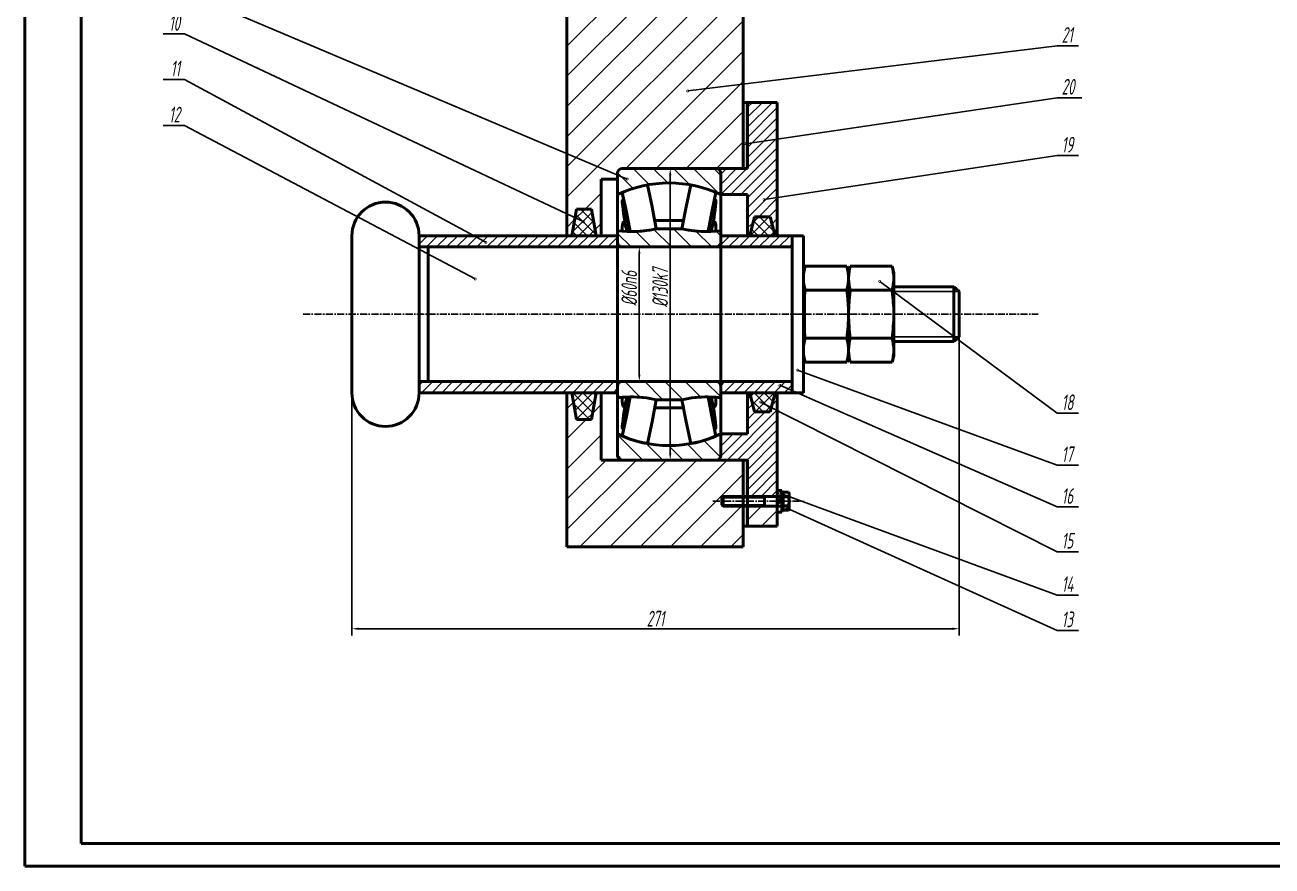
# Model space of a CAD drawing. Header units: millimetres. Extents: x 0 to 1189, y 0 to 841.
# Drawn here: x 0 to 556, y 0 to 375 of the extents above; entities that cross this region are included whole.
import ezdxf
from ezdxf import colors
from ezdxf.entities.mleader import LeaderData, LeaderLine
from ezdxf.math import Vec2, Vec3

# ---------------------------------------------------------------- set-up
doc = ezdxf.new("R2010")
doc.units = ezdxf.units.MM
doc.header["$LTSCALE"] = 0.1
doc.linetypes.add('CENTER', pattern=[50.8, 31.75, -6.35, 6.35, -6.35])
for name, color, linetype, lineweight in [('点画线', 1, 'CENTER', 25), ('粗实线', 7, 'Continuous', 50), ('细实线', 3, 'Continuous', 25)]:
    doc.layers.add(name, color=color, linetype=linetype, lineweight=lineweight)
doc.styles.get("Standard").update_dxf_attribs({"font": 'arial.ttf'})
doc.styles.add('字母数字', font='gbeitc.shx', dxfattribs={"width": 0.7, "height": 7})
doc.dimstyles.new('线性', dxfattribs={"dimtxt": 3.5, "dimasz": 3, "dimexe": 3, "dimexo": 0, "dimgap": 1, "dimtad": 1, "dimdec": 0, "dimdsep": 46, "dimtxsty": 'Standard', "dimcen": 2.5, "dimadec": 0, "dimazin": 0, "dimtfac": 1, "dimtdec": 0, "dimtmove": 0, "dimatfit": 3, "dimfxl": 1, "dimarcsym": 0})
pattern_1 = [(45, (-83.5844, 0), (-2.245064, 2.245064), [])]
pattern_2 = [(45, (-83.5844, 0), (-2.245064, 2.245064), []), (135, (-83.5844, 0), (-2.245064, -2.245064), [])]
pattern_3 = [(45, (-83.584, 0), (-6.73519, 6.73519), [])]

# ---------------------------------------------------------------- blocks, each defined once
blk = doc.blocks.new('_DotSmall')
at = {"color": 0, "linetype": 'ByBlock', "lineweight": 15, "const_width": 0.5}
blk.add_lwpolyline([(-0.0625, 0, 1), (0.0625, 0, 1)], format="xyb", close=True, dxfattribs=at)
blk = doc.blocks.new('*D45')
at = {"layer": 'Defpoints', "color": 0, "transparency": 16777216}
for p in [(416.41, 240.08), (145.72, 228.51), (416.41, 105.8)]:
    blk.add_point(p, dxfattribs=at)
at = {"layer": '细实线', "color": 0, "lineweight": -2, "transparency": 16777216}
for p, q in [((416.41, 240.08), (416.41, 102.8)), ((145.72, 228.51), (145.72, 102.8)), ((148.72, 105.8), (413.41, 105.8))]:
    blk.add_line(p, q, dxfattribs=at)
at = {"layer": '细实线', "color": 0, "transparency": 16777216}
for points in [[(148.72, 106.3), (148.72, 105.3), (145.72, 105.8)], [(413.41, 106.3), (413.41, 105.3), (416.41, 105.8)]]:
    blk.add_solid(points, dxfattribs=at)
at = {"layer": '细实线', "color": 0, "transparency": 16777216, "insert": (281.06, 110.3), "char_height": 7, "attachment_point": 5, "style": '字母数字'}
blk.add_mtext('271', dxfattribs=at)
blk = doc.blocks.new('*D46')
at = {"layer": 'Defpoints', "color": 0, "transparency": 16777216}
for p in [(276.74, 276.01), (273.85, 216.01), (276.74, 216.01)]:
    blk.add_point(p, dxfattribs=at)
at = {"layer": '细实线', "color": 0, "lineweight": -2, "transparency": 16777216}
for p, q in [((276.74, 276.01), (270.85, 276.01)), ((273.85, 273.01), (273.85, 219.01)), ((276.74, 216.01), (270.85, 216.01))]:
    blk.add_line(p, q, dxfattribs=at)
at = {"layer": '细实线', "color": 0, "transparency": 16777216}
for points in [[(273.35, 273.01), (274.35, 273.01), (273.85, 276.01)], [(273.35, 219.01), (274.35, 219.01), (273.85, 216.01)]]:
    blk.add_solid(points, dxfattribs=at)
at = {"layer": '细实线', "color": 0, "transparency": 16777216, "insert": (269.35, 257.56), "char_height": 7, "attachment_point": 5, "rotation": 90, "style": '字母数字'}
blk.add_mtext('%%C60n6', dxfattribs=at)
blk = doc.blocks.new('*D47')
at = {"layer": 'Defpoints', "color": 0, "transparency": 16777216}
for p in [(294.51, 311.01), (287.63, 181.01), (294.51, 181.01)]:
    blk.add_point(p, dxfattribs=at)
at = {"layer": '细实线', "color": 0, "lineweight": -2, "transparency": 16777216}
for p, q in [((294.51, 311.01), (284.63, 311.01)), ((287.63, 308.01), (287.63, 184.01)), ((294.51, 181.01), (284.63, 181.01))]:
    blk.add_line(p, q, dxfattribs=at)
at = {"layer": '细实线', "color": 0, "transparency": 16777216}
for points in [[(287.13, 308.01), (288.13, 308.01), (287.63, 311.01)], [(287.13, 184.01), (288.13, 184.01), (287.63, 181.01)]]:
    blk.add_solid(points, dxfattribs=at)
at = {"layer": '细实线', "color": 0, "transparency": 16777216, "insert": (283.13, 257.9), "char_height": 7, "attachment_point": 5, "rotation": 90, "style": '字母数字'}
blk.add_mtext('%%C130k7', dxfattribs=at)

msp = doc.modelspace()

# ---------------------------------------------------------------- hatches: boundary and pattern name
at = {"layer": '粗实线', "true_color": 0xcd2027}
h = msp.add_hatch(color=242, dxfattribs=at)
h.dxf.hatch_style = 1
h.paths.add_polyline_path([(322.13, 340.49), (320.13, 340.49), (320.13, 311.01), (322.13, 311.01)])
h.paths.add_polyline_path([(320.15, 164.83), (322.13, 164.83), (322.13, 181.01), (320.15, 181.01)])
at = {"layer": '细实线'}
h = msp.add_hatch(dxfattribs=at)
h.set_pattern_fill('ANSI31', color=3, scale=3)
h.set_pattern_definition(pattern_3)
h.paths.add_polyline_path([(241.57, 281.01), (243.81, 281.01), (245.83, 292.94), (252.58, 292.94), (254.6, 281.01), (256.84, 281.01), (256.84, 306.31), (264.13, 306.31), (264.13, 308.91, -0.414214), (266.23, 311.01), (308.03, 311.01), (320.13, 311.01), (320.13, 439.26, -0.414214), (325.13, 444.26), (328.13, 444.26), (328.13, 476.44), (308.62, 476.44), (254.14, 476.44, -0.414214), (251.14, 479.44), (251.14, 487.1), (248.87, 487.1), (244.67, 487.1), (244.67, 504.37), (243.55, 504.37), (241.43, 495.87), (237.57, 495.87), (235.46, 504.37), (233.57, 504.37), (233.57, 449.26), (233.57, 444.26), (236.57, 444.26, -0.414214), (241.57, 439.26)])
h = msp.add_hatch(dxfattribs=at)
h.set_pattern_fill('ANSI31', color=3)
h.set_pattern_definition(pattern_1)
h.paths.add_polyline_path([(335.37, 340.49), (322.13, 340.49), (322.13, 311.01), (320.13, 311.01), (308.03, 311.01, -0.414214), (310.13, 308.91), (310.13, 299.34), (322.13, 299.34), (322.13, 281.05), (323.14, 281.05), (325.25, 289.51), (332.25, 289.51), (334.37, 281.01), (335.37, 281.01)])
h.paths.add_polyline_path([(335.37, 211.01), (334.37, 211.01), (332.25, 202.51), (325.25, 202.51), (323.13, 211.01), (322.13, 211.01), (322.13, 192.67), (310.13, 192.67), (310.13, 183.11, -0.414214), (308.03, 181.01), (322.13, 181.01), (322.13, 164.83), (335.37, 164.83)])
h = msp.add_hatch(dxfattribs=at)
h.set_pattern_fill('ANSI31', color=256, scale=2, angle=90)
h.set_pattern_definition([(135, (-1065.169, -507.973), (-4.490128, -4.490128), [])])
h.paths.add_polyline_path([(310.13, 308.91, 0.414214), (308.03, 311.01), (266.23, 311.01, 0.414214), (264.13, 308.91), (264.13, 299.34, -0.011033), (266.28, 300.31), (266.27, 300.34, -0.050537), (276.55, 303.49, -0.10019), (297.71, 303.49, -0.050537), (308, 300.34), (307.99, 300.31, -0.011033), (310.13, 299.34)])
h.paths.add_polyline_path([(292.87, 284.08), (281.4, 284.08, -0.08159), (264.13, 283.2), (264.13, 278.11, 0.414214), (266.23, 276.01), (308.03, 276.01, 0.414214), (310.13, 278.11), (310.13, 283.2, -0.08159)])
h.paths.add_polyline_path([(304.76, 209.15), (304.77, 209.04), (304.88, 208.25), (305, 207.4), (305.13, 206.51), (305.28, 205.59), (305.45, 204.65), (305.62, 203.7), (305.79, 202.76), (305.95, 201.97), (305.99, 201.78), (306.17, 200.91), (306.35, 200.04), (306.54, 199.21), (306.72, 198.44), (306.9, 197.73), (307.07, 197.09), (307.23, 196.53), (307.38, 196.06), (307.52, 195.68), (307.64, 195.39), (307.75, 195.21), (307.84, 195.12), (307.94, 195.15), (307.96, 195.26), (307.88, 195.08), (307.75, 195.21), (307.64, 195.39), (307.52, 195.68), (307.38, 196.06), (307.23, 196.53), (307.07, 197.09), (306.9, 197.73), (306.72, 198.44), (306.54, 199.21), (306.35, 200.04), (306.17, 200.91), (305.98, 201.82), (305.95, 201.97), (304.52, 209.15, 0.055105), (292.87, 207.93), (281.4, 207.93, 0.055105), (269.75, 209.15), (268.32, 201.97), (268.29, 201.82), (268.1, 200.91), (267.91, 200.04), (267.73, 199.21), (267.54, 198.44), (267.37, 197.73), (267.2, 197.09), (267.03, 196.53), (266.88, 196.06), (266.68, 195.48), (266.41, 195.02), (266.36, 195.14), (266.43, 195.12), (266.52, 195.21), (266.63, 195.39), (266.75, 195.68), (266.88, 196.06), (267.03, 196.53), (267.2, 197.09), (267.37, 197.73), (267.54, 198.44), (267.73, 199.21), (267.91, 200.04), (268.1, 200.91), (268.28, 201.78), (268.32, 201.97), (268.47, 202.76), (268.65, 203.7), (268.82, 204.65), (268.98, 205.59), (269.13, 206.51), (269.27, 207.4), (269.39, 208.25), (269.5, 209.04), (269.51, 209.15, 0.025263), (264.13, 208.82), (264.13, 213.91, -0.414214), (266.23, 216.01), (308.03, 216.01, -0.414214), (310.13, 213.91), (310.13, 208.82, 0.010241), (307.96, 209.02), (307.99, 208.3), (308, 207.59), (307.99, 206.94), (307.96, 206.38), (307.88, 205.66), (307.66, 204.93), (307.31, 204.97), (307.07, 205.31), (306.9, 205.63), (306.72, 206.04), (306.54, 206.55), (306.35, 207.14), (306.17, 207.81), (305.98, 208.55), (305.84, 209.13, 0.005093)])
h.paths.add_polyline_path([(310.13, 192.67, -0.011031), (307.99, 191.71), (308, 191.67, -0.055105), (296.76, 188.34, -0.146848), (266.28, 191.71), (266.28, 191.71, 0.05512), (277.51, 188.34), (277.51, 188.34, -0.055105), (266.27, 191.67, -0.011068), (264.13, 192.67), (264.13, 183.11, 0.414214), (266.23, 181.01), (308.03, 181.01, 0.414214), (310.13, 183.11)])
h = msp.add_hatch(dxfattribs=at)
h.set_pattern_fill('ANSI37', color=256)
h.set_pattern_definition(pattern_2)
h.paths.add_polyline_path([(252.58, 292.94), (245.83, 292.94), (243.81, 281.01), (254.6, 281.01)])
h.paths.add_polyline_path([(254.6, 211.01), (243.81, 211.01), (245.83, 199.07), (252.58, 199.07)])
h = msp.add_hatch(dxfattribs=at)
h.set_pattern_fill('ANSI37', color=3)
h.set_pattern_definition(pattern_2)
h.paths.add_polyline_path([(325.25, 289.51), (323.14, 281.05), (334.37, 281.01), (332.25, 289.51)])
h.paths.add_polyline_path([(323.13, 211.01), (325.25, 202.51), (332.25, 202.51), (334.37, 211.01)])
h = msp.add_hatch(dxfattribs=at)
h.set_pattern_fill('ANSI31', color=256)
h.set_pattern_definition(pattern_1)
h.paths.add_polyline_path([(264.13, 278.11), (264.13, 281.01), (175.72, 281.01), (175.72, 276.01), (179.72, 276.01), (264.13, 276.01)])
h.paths.add_polyline_path([(264.13, 213.91), (264.13, 216.01), (179.72, 216.01), (175.72, 216.01), (175.72, 211.01), (264.13, 211.01)])
h = msp.add_hatch(dxfattribs=at)
h.set_pattern_fill('ANSI31', color=3)
h.set_pattern_definition(pattern_1)
h.paths.add_polyline_path([(341.97, 276.01), (341.97, 281.01), (334.87, 281.01), (310.13, 281.01), (310.13, 278.11), (310.13, 276.01)])
h.paths.add_polyline_path([(335.37, 211.01), (341.97, 211.01), (341.97, 216.01), (310.13, 216.01), (310.13, 213.91), (310.13, 211.01)])
h = msp.add_hatch(dxfattribs=at)
h.set_pattern_fill('ANSI31', color=3, scale=3)
h.set_pattern_definition(pattern_3)
h.paths.add_polyline_path([(310.69, 164.27), (311.25, 164.83), (320.15, 164.83), (320.15, 181.01), (307.56, 181.01), (266.23, 181.01), (256.84, 181.01), (256.84, 211.01), (254.6, 211.01), (252.58, 199.07), (245.83, 199.07), (243.81, 211.01), (241.57, 211.01), (241.57, 174.5), (241.57, 142.27), (256.84, 142.27), (320.15, 142.27), (320.15, 151.53), (320.15, 160.46), (311.25, 160.46), (310.69, 161.02)])
at = {"layer": '细实线', "true_color": 0xcd2027}
h = msp.add_hatch(color=242, dxfattribs=at)
h.dxf.hatch_style = 1
h.paths.add_polyline_path([(322.13, 160.46), (320.15, 160.46), (320.15, 151.53), (322.13, 151.53)])
at = {"layer": '细实线'}
h = msp.add_hatch(dxfattribs=at)
h.set_pattern_fill('ANSI31', color=3, scale=2)
h.set_pattern_definition([(45, (-83.5844, 0), (-4.49013, 4.49013), [])])
h.paths.add_polyline_path([(335.37, 151.53), (335.37, 160.46), (322.13, 160.46), (322.13, 151.53)])

# ---------------------------------------------------------------- linework, layer by layer
at = {"color": 7, "linetype": 'Continuous', "lineweight": 15}
for p, q in [((341.97, 276.01), (179.72, 276.01)), ((179.72, 216.01), (341.97, 216.01))]:
    msp.add_line(p, q, dxfattribs=at)
at = {"layer": '点画线', "color": 1}
for p, q in [((123.95, 246.01), (433.6, 246.01)), ((347.73, 246.01), (342.74, 246.01)), ((433.6, 246.01), (451.67, 246.01))]:
    msp.add_line(p, q, dxfattribs=at)
at = {"layer": '点画线'}
msp.add_line((306.55, 162.65), (347.35, 162.65), dxfattribs=at)
at = {"layer": '粗实线'}
for p, q in [((241.57, 439.26), (241.57, 281.01)), ((320.13, 439.26), (320.13, 311.01)), ((320.13, 311.01), (320.13, 340.49)), ((322.13, 340.49), (320.13, 340.49)), ((322.13, 311.01), (322.13, 340.49)), ((322.13, 340.49), (335.37, 340.49)), ((335.37, 281.01), (335.37, 340.49)), ((264.13, 306.31), (256.84, 306.31)), ((256.84, 306.31), (256.84, 281.01)), ((307.56, 311.01), (320.13, 311.01)), ((308.03, 311.01), (320.13, 311.01)), ((322.13, 311.01), (320.13, 311.01)), ((266.28, 296.49), (266.28, 295.84)), ((307.99, 296.49), (307.99, 295.84)), ((310.13, 299.34), (322.13, 299.34)), ((322.13, 281.01), (322.13, 299.34)), ((245.83, 292.94), (243.81, 281.01)), ((245.83, 292.94), (252.58, 292.94)), ((252.58, 292.94), (254.6, 281.01)), ((175.72, 281.01), (264.13, 281.01)), ((322.13, 281.05), (335.37, 281.01)), ((179.72, 276.01), (175.72, 276.01)), ((279.72, 276.01), (179.72, 276.01)), ((241.57, 276.01), (320.13, 276.01)), ((279.72, 276.01), (341.97, 276.01)), ((308.03, 276.01), (310.13, 276.01)), ((335.37, 275.99), (335.37, 276.01)), ((179.72, 216.01), (175.72, 216.01)), ((341.97, 216.01), (179.72, 216.01)), ((175.72, 211.01), (264.13, 211.01)), ((241.57, 211.01), (241.57, 174.5)), ((245.83, 199.07), (243.81, 211.01)), ((252.58, 199.07), (254.6, 211.01)), ((256.84, 211.01), (256.84, 181.01)), ((322.13, 211.01), (322.13, 192.67)), ((323.13, 211.01), (322.13, 211.01)), ((334.37, 211.01), (335.37, 211.01)), ((335.37, 211.01), (335.37, 151.53)), ((245.83, 199.07), (252.58, 199.07)), ((266.28, 196.17), (266.28, 195.52)), ((307.99, 196.17), (307.99, 195.52)), ((310.13, 192.67), (322.13, 192.67)), ((307.56, 181.01), (322.13, 181.01)), ((320.15, 181.01), (320.15, 160.46)), ((322.13, 181.01), (322.13, 151.53)), ((337.37, 164.83), (337.37, 160.46)), ((320.15, 160.46), (320.15, 151.53)), ((322.13, 151.53), (320.15, 151.53)), ((322.13, 151.53), (335.37, 151.53))]:
    msp.add_line(p, q, dxfattribs=at)
at = {"layer": '粗实线', "color": 7, "linetype": 'Continuous', "lineweight": 50}
for p, q in [((264.13, 308.91), (264.13, 299.34)), ((308.03, 311.01), (266.23, 311.01)), ((310.13, 299.34), (310.13, 308.91)), ((268.09, 291.62), (266.27, 300.34)), ((266.28, 300.3), (269.75, 282.86)), ((277.51, 303.68), (279.55, 293.9)), ((294.72, 293.9), (296.76, 303.68)), ((307.99, 300.3), (304.52, 282.86)), ((308, 300.34), (306.18, 291.62)), ((264.13, 283.2), (264.13, 299.34)), ((266.92, 297.09), (266.39, 296.88)), ((310.13, 283.2), (310.13, 299.34)), ((269.75, 282.86), (268.09, 291.62)), ((279.55, 293.9), (281.4, 284.08)), ((292.87, 284.08), (294.72, 293.9)), ((306.18, 291.62), (304.52, 282.86)), ((323.13, 281.01), (325.25, 289.51)), ((325.25, 289.51), (332.25, 289.51)), ((332.25, 289.51), (334.37, 281.01)), ((267.49, 287.32), (266.74, 287.05)), ((293.56, 287.76), (280.71, 287.76)), ((280.71, 287.76), (281.4, 284.08)), ((281.4, 284.08), (292.87, 284.08)), ((292.87, 284.08), (293.56, 287.76)), ((145.72, 246.01), (145.72, 281.01)), ((175.72, 246.01), (175.72, 281.01)), ((264.13, 283.2), (264.13, 278.11)), ((264.13, 213.91), (264.13, 278.11)), ((310.13, 278.11), (310.13, 283.2)), ((310.13, 213.91), (310.13, 278.11)), ((334.37, 281.01), (323.13, 281.01)), ((266.23, 276.01), (308.03, 276.01)), ((347.73, 267.4), (346.97, 264.53)), ((366.35, 267.4), (347.73, 267.4)), ((367.12, 264.53), (366.35, 267.4)), ((367.89, 267.4), (367.12, 264.53)), ((386.51, 267.4), (367.89, 267.4)), ((387.28, 264.53), (386.51, 267.4)), ((346.97, 262.05), (346.97, 264.53)), ((346.97, 246.01), (346.97, 262.05)), ((367.12, 262.05), (367.12, 264.53)), ((367.12, 262.05), (367.12, 264.53)), ((367.12, 246.01), (367.12, 262.05)), ((367.12, 246.01), (367.12, 262.05)), ((387.28, 262.05), (387.28, 264.53)), ((387.28, 246.01), (387.28, 262.05)), ((366.35, 256.7), (347.73, 256.7)), ((386.51, 256.7), (367.89, 256.7)), ((145.72, 211.01), (145.72, 246.01)), ((175.72, 211.01), (175.72, 246.01)), ((346.97, 229.96), (346.97, 246.01)), ((367.12, 229.96), (367.12, 246.01)), ((367.12, 229.96), (367.12, 246.01)), ((387.28, 229.96), (387.28, 246.01)), ((366.35, 235.31), (347.73, 235.31)), ((386.51, 235.31), (367.89, 235.31)), ((346.97, 227.48), (346.97, 229.96)), ((367.12, 227.48), (367.12, 229.96)), ((367.12, 227.48), (367.12, 229.96)), ((387.28, 227.48), (387.28, 229.96)), ((346.97, 227.48), (347.73, 224.62)), ((366.35, 224.62), (347.73, 224.62)), ((366.35, 224.62), (367.12, 227.48)), ((367.12, 227.48), (367.89, 224.62)), ((386.51, 224.62), (367.89, 224.62)), ((386.51, 224.62), (387.28, 227.48)), ((264.13, 213.91), (264.13, 208.82)), ((308.03, 216.01), (266.23, 216.01)), ((310.13, 208.82), (310.13, 213.91)), ((264.13, 192.67), (264.13, 208.82)), ((269.75, 209.15), (266.27, 191.67)), ((268.09, 200.4), (269.75, 209.15)), ((281.4, 207.93), (279.55, 198.12)), ((281.4, 207.93), (280.71, 204.25)), ((292.87, 207.93), (281.4, 207.93)), ((294.72, 198.12), (292.87, 207.93)), ((293.56, 204.25), (292.87, 207.93)), ((304.52, 209.15), (306.18, 200.4)), ((304.52, 209.15), (308, 191.67)), ((310.13, 192.67), (310.13, 208.82)), ((325.25, 202.51), (323.13, 211.01)), ((323.13, 211.01), (334.37, 211.01)), ((334.37, 211.01), (332.25, 202.51)), ((266.27, 191.67), (268.09, 200.4)), ((280.71, 204.25), (293.56, 204.25)), ((306.18, 200.4), (308, 191.67)), ((306.78, 204.69), (307.53, 204.96)), ((325.25, 202.51), (332.25, 202.51)), ((279.55, 198.12), (277.51, 188.34)), ((296.76, 188.34), (294.72, 198.12)), ((307.35, 194.92), (307.88, 195.13)), ((264.13, 192.67), (264.13, 183.11)), ((310.13, 183.11), (310.13, 192.67)), ((308.03, 181.01), (266.23, 181.01)), ((311.25, 164.83), (310.69, 164.27)), ((310.69, 161.02), (310.69, 164.27)), ((337.37, 164.83), (311.25, 164.83)), ((311.25, 164.83), (311.25, 160.46)), ((329.68, 160.46), (329.68, 164.83)), ((337.98, 166.14), (337.55, 166.14)), ((337.55, 162.65), (337.55, 166.14)), ((337.55, 159.15), (337.55, 162.65)), ((337.98, 165.67), (337.98, 166.68)), ((337.98, 166.68), (340.29, 166.68)), ((337.98, 164.66), (337.98, 165.67)), ((337.98, 164.66), (340.29, 164.66)), ((337.98, 162.65), (337.98, 164.66)), ((337.98, 160.63), (337.98, 162.65)), ((340.61, 166.14), (340.29, 166.68)), ((340.61, 165.67), (340.61, 166.14)), ((340.61, 162.65), (340.61, 165.67)), ((340.61, 159.62), (340.61, 162.65)), ((310.69, 161.02), (311.25, 160.46)), ((311.25, 160.46), (337.37, 160.46)), ((337.55, 159.15), (337.98, 159.15)), ((337.98, 160.63), (340.29, 160.63)), ((337.98, 159.62), (337.98, 160.63)), ((337.98, 158.61), (337.98, 159.62)), ((337.98, 158.61), (340.29, 158.61)), ((340.29, 158.61), (340.61, 159.15)), ((340.61, 159.15), (340.61, 159.62))]:
    msp.add_line(p, q, dxfattribs=at)
at = {"layer": '粗实线', "color": 7}
for p, q in [((310.13, 281.01), (335.37, 281.01)), ((334.87, 281.01), (341.97, 281.01)), ((341.97, 281.01), (341.97, 211.01)), ((341.97, 281.01), (346.97, 281.01)), ((346.97, 281.01), (346.97, 211.01)), ((387.28, 258.21), (414.11, 258.21)), ((414.11, 258.21), (414.11, 241.75)), ((414.11, 258.21), (416.41, 256.12)), ((416.41, 256.12), (416.41, 242.52)), ((414.11, 233.81), (414.11, 250.27)), ((416.41, 235.89), (416.41, 249.49)), ((387.28, 233.81), (414.11, 233.81)), ((414.11, 233.81), (416.41, 235.89)), ((310.13, 211.01), (335.37, 211.01)), ((335.37, 211.01), (341.97, 211.01)), ((341.97, 211.01), (346.97, 211.01)), ((266.23, 181.01), (256.84, 181.01)), ((241.57, 174.5), (241.57, 142.27)), ((320.15, 151.53), (320.15, 142.27)), ((256.84, 142.27), (241.57, 142.27)), ((256.84, 142.27), (320.15, 142.27))]:
    msp.add_line(p, q, dxfattribs=at)
at = {"layer": '粗实线', "lineweight": 50}
for p, q in [((179.72, 276.01), (179.72, 216.01)), ((335.37, 169.18), (335.37, 169.18)), ((335.37, 164.83), (335.37, 167.37)), ((335.37, 167.37), (337.37, 167.37)), ((337.37, 167.37), (337.37, 164.83)), ((337.37, 164.83), (334.37, 164.83)), ((335.37, 164.83), (335.37, 160.46)), ((337.37, 163.95), (335.37, 162.65)), ((337.37, 162.86), (335.37, 161.55)), ((335.37, 160.46), (335.37, 157.8)), ((337.37, 157.8), (335.37, 157.8)), ((335.37, 156.11), (335.37, 156.11)), ((337.37, 157.8), (337.37, 160.46))]:
    msp.add_line(p, q, dxfattribs=at)
at = {"layer": '粗实线'}
for points in [[(0, 0), (1189, 0), (1189, 841), (0, 841)], [(25, 10), (1179, 10), (1179, 831), (25, 831)]]:
    msp.add_lwpolyline(points, close=True, dxfattribs=at)
at = {"layer": '粗实线', "color": 7, "linetype": 'Continuous', "lineweight": 50, "flags": 128}
for points in [[(269.51, 282.87), (269.5, 282.97), (269.39, 283.77), (269.27, 284.62), (269.13, 285.5), (268.98, 286.42), (268.82, 287.36), (268.65, 288.31), (268.47, 289.26), (268.29, 290.19), (268.1, 291.1), (267.91, 291.97), (267.73, 292.8), (267.54, 293.58), (267.37, 294.29), (267.2, 294.93), (267.03, 295.48), (266.88, 295.96), (266.75, 296.34), (266.63, 296.62), (266.52, 296.81), (266.43, 296.89), (266.36, 296.87), (266.31, 296.75), (266.28, 296.53), (266.28, 296.49)], [(304.76, 282.87), (304.77, 282.97), (304.88, 283.77), (305, 284.62), (305.13, 285.5), (305.28, 286.42), (305.45, 287.36), (305.62, 288.31), (305.79, 289.26), (305.98, 290.19), (306.17, 291.1), (306.35, 291.97), (306.54, 292.8), (306.72, 293.58), (306.9, 294.29), (307.07, 294.93), (307.23, 295.48), (307.38, 295.96), (307.52, 296.34), (307.64, 296.62), (307.75, 296.81), (307.84, 296.89), (307.9, 296.87), (307.96, 296.75), (307.99, 296.53), (307.99, 296.49)], [(268.42, 282.89), (268.29, 283.47), (268.1, 284.2), (267.91, 284.87), (267.73, 285.46), (267.54, 285.97), (267.37, 286.39), (267.2, 286.71), (267.03, 286.93), (266.88, 287.05), (266.75, 287.07), (266.63, 286.98), (266.52, 286.79), (266.43, 286.5), (266.36, 286.12), (266.31, 285.64), (266.28, 285.07), (266.27, 284.43), (266.28, 283.71), (266.31, 283)], [(305.84, 282.89), (305.98, 283.47), (306.17, 284.2), (306.35, 284.87), (306.54, 285.46), (306.72, 285.97), (306.9, 286.39), (307.07, 286.71), (307.23, 286.93), (307.38, 287.05), (307.52, 287.07), (307.64, 286.98), (307.75, 286.79), (307.84, 286.5), (307.9, 286.12), (307.96, 285.64), (307.99, 285.07), (308, 284.43), (307.99, 283.71), (307.96, 283)], [(266.31, 209.02), (266.28, 208.3), (266.27, 207.59), (266.28, 206.94), (266.31, 206.38), (266.36, 205.9), (266.43, 205.51), (266.52, 205.22), (266.63, 205.03), (266.75, 204.95), (266.88, 204.96), (267.03, 205.08), (267.2, 205.31), (267.37, 205.63), (267.54, 206.04), (267.73, 206.55), (267.91, 207.14), (268.1, 207.81), (268.29, 208.55), (268.42, 209.13)], [(266.28, 195.52), (266.28, 195.49), (266.31, 195.26), (266.36, 195.14), (266.43, 195.12), (266.52, 195.21), (266.63, 195.39), (266.75, 195.68), (266.88, 196.06), (267.03, 196.53), (267.2, 197.09), (267.37, 197.73), (267.54, 198.44), (267.73, 199.21), (267.91, 200.04), (268.1, 200.91), (268.29, 201.82), (268.47, 202.76), (268.65, 203.7), (268.82, 204.65), (268.98, 205.59), (269.13, 206.51), (269.27, 207.4), (269.39, 208.25), (269.5, 209.04), (269.51, 209.15)], [(307.99, 195.52), (307.99, 195.49), (307.96, 195.26), (307.9, 195.14), (307.84, 195.12), (307.75, 195.21), (307.64, 195.39), (307.52, 195.68), (307.38, 196.06), (307.23, 196.53), (307.07, 197.09), (306.9, 197.73), (306.72, 198.44), (306.54, 199.21), (306.35, 200.04), (306.17, 200.91), (305.98, 201.82), (305.79, 202.76), (305.62, 203.7), (305.45, 204.65), (305.28, 205.59), (305.13, 206.51), (305, 207.4), (304.88, 208.25), (304.77, 209.04), (304.76, 209.15)], [(307.96, 209.02), (307.99, 208.3), (308, 207.59), (307.99, 206.94), (307.96, 206.38), (307.9, 205.9), (307.84, 205.51), (307.75, 205.22), (307.64, 205.03), (307.52, 204.95), (307.38, 204.96), (307.23, 205.08), (307.07, 205.31), (306.9, 205.63), (306.72, 206.04), (306.54, 206.55), (306.35, 207.14), (306.17, 207.81), (305.98, 208.55), (305.84, 209.13)]]:
    msp.add_lwpolyline(points, dxfattribs=at)
at = {"layer": '粗实线', "color": 7, "linetype": 'Continuous', "lineweight": 50}
for centre, radius, start, end in [((266.23, 308.91), 2.1, 90, 180), ((308.03, 308.91), 2.1, 360, 90), ((287.13, 251.22), 53.33, 64.4531, 115.5469), ((160.72, 281.01), 15, 0, 180), ((351.81, 303.35), 85.86, 185.0121, 193.7845), ((222.46, 303.35), 85.86, 346.2155, 354.9879), ((270.08, 336.2), 53.33, 263.6016, 282.2594), ((270.08, 336.2), 53.33, 269.6431, 282.2594), ((304.19, 336.2), 53.33, 257.7406, 270.3569), ((304.19, 336.2), 53.33, 257.7406, 276.3984), ((266.23, 278.11), 2.1, 180, 270), ((308.03, 278.11), 2.1, 270, 0), ((266.23, 213.91), 2.1, 90, 180), ((308.03, 213.91), 2.1, 0, 90), ((160.72, 211.01), 15, 180, 0), ((270.08, 155.82), 53.33, 77.7406, 96.3984), ((350.83, 188.83), 84.87, 166.1643, 175.0391), ((270.08, 155.82), 53.33, 77.7406, 90.3569), ((304.19, 155.82), 53.33, 89.6431, 102.2594), ((304.19, 155.82), 53.33, 83.6016, 102.2594), ((223.44, 188.83), 84.87, 4.9609, 13.8357), ((287.13, 240.79), 53.33, 244.4531, 295.5469), ((286.97, 240.83), 53.33, 247.1639, 259.7802), ((287.3, 240.83), 53.33, 280.2198, 292.8361), ((266.23, 183.11), 2.1, 180, 270), ((308.03, 183.11), 2.1, 270, 0), ((337.37, 165.01), 0.175, 270, 0), ((337.37, 160.29), 0.175, 0, 90)]:
    msp.add_arc(centre, radius, start, end, dxfattribs=at)
for points, knots in [([(307.88, 296.89), (307.84, 296.9), (307.67, 296.98), (307.49, 297.05), (307.35, 297.09)], [0, 0, 0, 0, 0.234634, 1, 1, 1, 1]), ([(307.53, 287.06), (307.41, 287.1), (307.17, 287.2), (306.91, 287.28), (306.78, 287.32)], [0, 0, 0, 0, 0.4802356, 1, 1, 1, 1]), ([(346.97, 262.05), (346.97, 262.94), (347.04, 263.83), (347.3, 265.62), (347.5, 266.51), (347.73, 267.4)], [0, 0, 0, 0, 0.5, 0.5, 1, 1, 1, 1]), ([(366.35, 267.4), (366.59, 266.51), (366.79, 265.62), (367.05, 263.83), (367.12, 262.94), (367.12, 262.05)], [0, 0, 0, 0, 0.5, 0.5, 1, 1, 1, 1]), ([(367.12, 262.05), (367.12, 262.94), (367.19, 263.83), (367.46, 265.62), (367.65, 266.51), (367.89, 267.4)], [0, 0, 0, 0, 0.5, 0.5, 1, 1, 1, 1]), ([(386.51, 267.4), (386.75, 266.51), (386.94, 265.62), (387.21, 263.83), (387.28, 262.94), (387.28, 262.05)], [0, 0, 0, 0, 0.5, 0.5, 1, 1, 1, 1]), ([(347.73, 256.7), (347.5, 257.59), (347.3, 258.49), (347.04, 260.27), (346.97, 261.16), (346.97, 262.05)], [0, 0, 0, 0, 0.5, 0.5, 1, 1, 1, 1]), ([(367.12, 262.05), (367.12, 261.16), (367.05, 260.27), (366.79, 258.49), (366.59, 257.59), (366.35, 256.7)], [0, 0, 0, 0, 0.5, 0.5, 1, 1, 1, 1]), ([(367.89, 256.7), (367.65, 257.59), (367.46, 258.49), (367.19, 260.27), (367.12, 261.16), (367.12, 262.05)], [0, 0, 0, 0, 0.5, 0.5, 1, 1, 1, 1]), ([(387.28, 262.05), (387.28, 261.16), (387.21, 260.27), (386.94, 258.49), (386.75, 257.59), (386.51, 256.7)], [0, 0, 0, 0, 0.5, 0.5, 1, 1, 1, 1]), ([(347.73, 256.7), (347.62, 255.81), (347.51, 254.92), (347.32, 253.14), (347.24, 252.24), (347.04, 249.57), (346.97, 247.79), (346.97, 246.01)], [0, 0, 0, 0, 0.25, 0.25, 0.5, 0.5, 1, 1, 1, 1]), ([(366.35, 256.7), (366.47, 255.81), (366.58, 254.92), (366.77, 253.14), (366.85, 252.24), (367.05, 249.57), (367.12, 247.79), (367.12, 246.01)], [0, 0, 0, 0, 0.25, 0.25, 0.5, 0.5, 1, 1, 1, 1]), ([(367.89, 256.7), (367.77, 255.81), (367.66, 254.92), (367.47, 253.14), (367.39, 252.24), (367.19, 249.57), (367.12, 247.79), (367.12, 246.01)], [0, 0, 0, 0, 0.25, 0.25, 0.5, 0.5, 1, 1, 1, 1]), ([(386.51, 256.7), (386.63, 255.81), (386.74, 254.92), (386.93, 253.14), (387.01, 252.24), (387.21, 249.57), (387.28, 247.79), (387.28, 246.01)], [0, 0, 0, 0, 0.25, 0.25, 0.5, 0.5, 1, 1, 1, 1]), ([(346.97, 246.01), (346.97, 244.22), (347.04, 242.44), (347.3, 238.87), (347.5, 237.09), (347.73, 235.31)], [0, 0, 0, 0, 0.5, 0.5, 1, 1, 1, 1]), ([(367.12, 246.01), (367.12, 244.22), (367.05, 242.44), (366.79, 238.87), (366.59, 237.09), (366.35, 235.31)], [0, 0, 0, 0, 0.5, 0.5, 1, 1, 1, 1]), ([(367.12, 246.01), (367.12, 244.22), (367.19, 242.44), (367.46, 238.87), (367.65, 237.09), (367.89, 235.31)], [0, 0, 0, 0, 0.5, 0.5, 1, 1, 1, 1]), ([(387.28, 246.01), (387.28, 244.22), (387.21, 242.44), (386.94, 238.87), (386.75, 237.09), (386.51, 235.31)], [0, 0, 0, 0, 0.5, 0.5, 1, 1, 1, 1]), ([(346.97, 229.96), (346.97, 230.85), (347.04, 231.75), (347.3, 233.53), (347.5, 234.42), (347.73, 235.31)], [0, 0, 0, 0, 0.5, 0.5, 1, 1, 1, 1]), ([(366.35, 235.31), (366.59, 234.42), (366.79, 233.53), (367.05, 231.75), (367.12, 230.85), (367.12, 229.96)], [0, 0, 0, 0, 0.5, 0.5, 1, 1, 1, 1]), ([(367.12, 229.96), (367.12, 230.85), (367.19, 231.75), (367.46, 233.53), (367.65, 234.42), (367.89, 235.31)], [0, 0, 0, 0, 0.5, 0.5, 1, 1, 1, 1]), ([(386.51, 235.31), (386.75, 234.42), (386.94, 233.53), (387.21, 231.75), (387.28, 230.85), (387.28, 229.96)], [0, 0, 0, 0, 0.5, 0.5, 1, 1, 1, 1]), ([(347.73, 224.62), (347.5, 225.51), (347.3, 226.4), (347.04, 228.18), (346.97, 229.07), (346.97, 229.96)], [0, 0, 0, 0, 0.5, 0.5, 1, 1, 1, 1]), ([(367.12, 229.96), (367.12, 229.07), (367.05, 228.18), (366.79, 226.4), (366.59, 225.51), (366.35, 224.62)], [0, 0, 0, 0, 0.5, 0.5, 1, 1, 1, 1]), ([(367.89, 224.62), (367.65, 225.51), (367.46, 226.4), (367.19, 228.18), (367.12, 229.07), (367.12, 229.96)], [0, 0, 0, 0, 0.5, 0.5, 1, 1, 1, 1]), ([(387.28, 229.96), (387.28, 229.07), (387.21, 228.18), (386.94, 226.4), (386.75, 225.51), (386.51, 224.62)], [0, 0, 0, 0, 0.5, 0.5, 1, 1, 1, 1]), ([(266.74, 204.96), (266.85, 204.91), (267.1, 204.82), (267.36, 204.74), (267.49, 204.7)], [0, 0, 0, 0, 0.478919, 1, 1, 1, 1]), ([(266.38, 195.13), (266.42, 195.11), (266.6, 195.03), (266.78, 194.97), (266.92, 194.92)], [0, 0, 0, 0, 0.236621, 1, 1, 1, 1]), ([(340.61, 165.67), (340.61, 165.5), (340.58, 165.33), (340.47, 164.99), (340.39, 164.83), (340.29, 164.66)], [0, 0, 0, 0, 0.5, 0.5, 1, 1, 1, 1]), ([(340.61, 162.65), (340.61, 162.99), (340.58, 163.33), (340.47, 164.01), (340.39, 164.34), (340.29, 164.66)], [0, 0, 0, 0, 0.5, 0.5, 1, 1, 1, 1]), ([(340.29, 160.63), (340.39, 160.96), (340.47, 161.29), (340.58, 161.96), (340.61, 162.3), (340.61, 162.65)], [0, 0, 0, 0, 0.5, 0.5, 1, 1, 1, 1]), ([(340.61, 159.62), (340.61, 159.45), (340.58, 159.27), (340.47, 158.94), (340.39, 158.77), (340.29, 158.61)], [0, 0, 0, 0, 0.5, 0.5, 1, 1, 1, 1])]:
    msp.add_open_spline(points, degree=3, knots=knots, dxfattribs=at)
for points in [[(340.29, 166.68), (340.48, 166.35), (340.61, 166.02), (340.61, 165.67)], [(340.29, 160.63), (340.48, 160.3), (340.61, 159.96), (340.61, 159.62)]]:
    msp.add_open_spline(points, degree=3, dxfattribs=at)
at = {"layer": '细实线'}
for p, q in [((334.37, 281.01), (335.37, 281.01)), ((279.72, 276.01), (279.72, 276.01))]:
    msp.add_line(p, q, dxfattribs=at)
at = {"layer": '细实线', "color": 7}
for p, q in [((347.73, 256.7), (347.73, 235.31)), ((387.28, 256.12), (416.41, 256.12)), ((367.89, 246.01), (362.9, 246.01)), ((387.28, 235.89), (416.41, 235.89))]:
    msp.add_line(p, q, dxfattribs=at)
at = {"layer": '细实线', "linetype": 'Continuous', "lineweight": 25}
for p, q in [((311.25, 164.22), (329.68, 164.22)), ((311.25, 161.07), (329.68, 161.07))]:
    msp.add_line(p, q, dxfattribs=at)

# ---------------------------------------------------------------- dimensions: what is measured, and where the dimension line sits
at = {"layer": '细实线', "color": 3}
for base, p1, p2, text, picture, middle in [((287.63, 181.01), (294.51, 311.01), (294.51, 181.01), '%%C<>k7', '*D47', (287.63, 257.9)), ((273.85, 216.01), (276.74, 276.01), (276.74, 216.01), '%%C<>n6', '*D46', (273.85, 257.56))]:
    dim = msp.add_linear_dim(base=base, p1=p1, p2=p2, angle=90, text=text, dimstyle='线性', override={"dimtxsty": '字母数字'}, dxfattribs=at)
    dim.commit()
    dim.dimension.update_dxf_attribs({"geometry": picture, "text_midpoint": middle, "dimtype": 160})
dim = msp.add_linear_dim(base=(416.41, 105.8), p1=(145.72, 228.51), p2=(416.41, 240.08), dimstyle='线性', override={"dimtxsty": '字母数字'}, dxfattribs=at)
dim.commit()
dim.dimension.update_dxf_attribs({"geometry": '*D45', "text_midpoint": (281.06, 110.3)})

# ---------------------------------------------------------------- leaders
ml = msp.add_multileader_mtext('Standard', dxfattribs=at)
ml.set_content('9', color=3, style='字母数字')
ml.set_leader_properties(color=7, linetype='Continuous', lineweight=25)
ml.set_arrow_properties(name='DOTSMALL')
ml.build(insert=Vec2(0, 0))
ml.multileader.update_dxf_attribs({"has_dogleg": 0, "text_left_attachment_type": 5, "text_right_attachment_type": 5, "arrow_head_size": 2})
ctx = ml.context
ctx.base_point, ctx.char_height, ctx.arrow_head_size, ctx.plane_origin = Vec3(65.08, 389.81), 7, 2, Vec3(268.43, 306.32)
ctx.left_attachment, ctx.right_attachment, ctx.text_align_type = 5, 5, 2
notes = []
notes.append((ctx, [(0, (1, 1, 0), (79.13, 389.81), (-1, 0), 8, [(0, [(268.43, 306.32)], 0, [])])]))
ctx.mtext.insert, ctx.mtext.alignment, ctx.mtext.flow_direction = Vec3(69.13, 398.21), 3, 5
ml = msp.add_multileader_mtext('Standard', dxfattribs=at)
ml.set_content('10', color=3, style='字母数字')
ml.set_leader_properties(color=7, linetype='Continuous', lineweight=25)
ml.set_arrow_properties(name='DOTSMALL')
ml.build(insert=Vec2(0, 0))
ml.multileader.update_dxf_attribs({"has_dogleg": 0, "text_left_attachment_type": 5, "text_right_attachment_type": 5, "arrow_head_size": 2})
ctx = ml.context
ctx.base_point, ctx.char_height, ctx.arrow_head_size, ctx.plane_origin = Vec3(63.65, 370.98), 7, 2, Vec3(249.11, 287.19)
ctx.left_attachment, ctx.right_attachment, ctx.text_align_type = 5, 5, 2
notes.append((ctx, [(0, (1, 1, 0), (79.13, 370.98), (-1, 0), 8, [(0, [(249.11, 287.19)], 0, [])])]))
ctx.mtext.insert, ctx.mtext.alignment, ctx.mtext.flow_direction = Vec3(69.13, 379.38), 3, 5
ml = msp.add_multileader_mtext('Standard', dxfattribs=at)
ml.set_content('21', color=3, style='字母数字')
ml.set_leader_properties(color=7, linetype='Continuous', lineweight=25)
ml.set_arrow_properties(name='DOTSMALL')
ml.build(insert=Vec2(0, 0))
ml.multileader.update_dxf_attribs({"has_dogleg": 0, "text_left_attachment_type": 5, "text_right_attachment_type": 5, "arrow_head_size": 2})
ctx = ml.context
ctx.base_point, ctx.char_height, ctx.arrow_head_size, ctx.plane_origin = Vec3(460.11, 365.64), 7, 2, Vec3(295.45, 345.58)
ctx.left_attachment, ctx.right_attachment = 5, 5
notes.append((ctx, [(0, (1, 1, 0), (452.11, 365.64), (1, 0), 8, [(0, [(295.45, 345.58)], 0, [])])]))
ctx.mtext.insert, ctx.mtext.flow_direction = Vec3(462.11, 374.04), 5
ml = msp.add_multileader_mtext('Standard', dxfattribs=at)
ml.set_content('11', color=3, style='字母数字')
ml.set_leader_properties(color=7, linetype='Continuous', lineweight=25)
ml.set_arrow_properties(name='DOTSMALL')
ml.build(insert=Vec2(0, 0))
ml.multileader.update_dxf_attribs({"has_dogleg": 0, "text_left_attachment_type": 5, "text_right_attachment_type": 5, "arrow_head_size": 2})
ctx = ml.context
ctx.base_point, ctx.char_height, ctx.arrow_head_size, ctx.plane_origin = Vec3(64.06, 350.69), 7, 2, Vec3(205.43, 278.1)
ctx.left_attachment, ctx.right_attachment, ctx.text_align_type = 5, 5, 2
notes.append((ctx, [(0, (1, 1, 0), (79.13, 350.69), (-1, 0), 8, [(0, [(205.43, 278.1)], 0, [])])]))
ctx.mtext.insert, ctx.mtext.alignment, ctx.mtext.flow_direction = Vec3(69.13, 359.09), 3, 5
ml = msp.add_multileader_mtext('Standard', dxfattribs=at)
ml.set_content('20 ', color=3, style='字母数字')
ml.set_leader_properties(color=7, linetype='Continuous', lineweight=25)
ml.set_arrow_properties(name='DOTSMALL')
ml.build(insert=Vec2(0, 0))
ml.multileader.update_dxf_attribs({"has_dogleg": 0, "text_left_attachment_type": 5, "text_right_attachment_type": 5, "arrow_head_size": 2})
ctx = ml.context
ctx.base_point, ctx.char_height, ctx.arrow_head_size, ctx.plane_origin = Vec3(460.11, 342.54), 7, 2, Vec3(321.22, 322.04)
ctx.left_attachment, ctx.right_attachment = 5, 5
notes.append((ctx, [(0, (1, 1, 0), (452.11, 342.54), (1, 0), 8, [(0, [(321.22, 322.04)], 0, [])])]))
ctx.mtext.insert, ctx.mtext.flow_direction = Vec3(462.11, 350.94), 5
ml = msp.add_multileader_mtext('Standard', dxfattribs=at)
ml.set_content('12', color=3, style='字母数字')
ml.set_leader_properties(color=7, linetype='Continuous', lineweight=25)
ml.set_arrow_properties(name='DOTSMALL')
ml.build(insert=Vec2(0, 0))
ml.multileader.update_dxf_attribs({"has_dogleg": 0, "text_left_attachment_type": 5, "text_right_attachment_type": 5, "arrow_head_size": 2})
ctx = ml.context
ctx.base_point, ctx.char_height, ctx.arrow_head_size, ctx.plane_origin = Vec3(63.45, 330.13), 7, 2, Vec3(200.67, 261.75)
ctx.left_attachment, ctx.right_attachment, ctx.text_align_type = 5, 5, 2
notes.append((ctx, [(0, (1, 1, 0), (79.13, 330.13), (-1, 0), 8, [(0, [(200.67, 261.75)], 0, [])])]))
ctx.mtext.insert, ctx.mtext.alignment, ctx.mtext.flow_direction = Vec3(69.13, 338.53), 3, 5
ml = msp.add_multileader_mtext('Standard', dxfattribs=at)
ml.set_content('19', color=3, style='字母数字')
ml.set_leader_properties(color=7, linetype='Continuous', lineweight=25)
ml.set_arrow_properties(name='DOTSMALL')
ml.build(insert=Vec2(0, 0))
ml.multileader.update_dxf_attribs({"has_dogleg": 0, "text_left_attachment_type": 5, "text_right_attachment_type": 5, "arrow_head_size": 2})
ctx = ml.context
ctx.base_point, ctx.char_height, ctx.arrow_head_size, ctx.plane_origin = Vec3(460.11, 316.73), 7, 2, Vec3(329.5, 297.13)
ctx.left_attachment, ctx.right_attachment = 5, 5
notes.append((ctx, [(0, (1, 1, 0), (452.11, 316.73), (1, 0), 8, [(0, [(329.5, 297.13)], 0, [])])]))
ctx.mtext.insert, ctx.mtext.flow_direction = Vec3(462.11, 325.13), 5
ml = msp.add_multileader_mtext('Standard', dxfattribs=at)
ml.set_content('18', color=3, style='字母数字')
ml.set_leader_properties(color=7, linetype='Continuous', lineweight=25)
ml.set_arrow_properties(name='DOTSMALL')
ml.build(insert=Vec2(0, 0))
ml.multileader.update_dxf_attribs({"has_dogleg": 0, "text_left_attachment_type": 5, "text_right_attachment_type": 5, "arrow_head_size": 2})
ctx = ml.context
ctx.base_point, ctx.char_height, ctx.arrow_head_size, ctx.plane_origin = Vec3(460.11, 201.88), 7, 2, Vec3(381.02, 260.65)
ctx.left_attachment, ctx.right_attachment = 5, 5
notes.append((ctx, [(0, (1, 1, 0), (452.11, 201.88), (1, 0), 8, [(0, [(381.02, 260.65)], 0, [])])]))
ctx.mtext.insert, ctx.mtext.flow_direction = Vec3(462.11, 210.28), 5
ml = msp.add_multileader_mtext('Standard', dxfattribs=at)
ml.set_content('17', color=3, style='字母数字')
ml.set_leader_properties(color=7, linetype='Continuous', lineweight=25)
ml.set_arrow_properties(name='DOTSMALL')
ml.build(insert=Vec2(0, 0))
ml.multileader.update_dxf_attribs({"has_dogleg": 0, "text_left_attachment_type": 5, "text_right_attachment_type": 5, "arrow_head_size": 2})
ctx = ml.context
ctx.base_point, ctx.char_height, ctx.arrow_head_size, ctx.plane_origin = Vec3(460.11, 178.7), 7, 2, Vec3(344.39, 221.12)
ctx.left_attachment, ctx.right_attachment = 5, 5
notes.append((ctx, [(0, (1, 1, 0), (452.11, 178.7), (1, 0), 8, [(0, [(344.39, 221.12)], 0, [])])]))
ctx.mtext.insert, ctx.mtext.flow_direction = Vec3(462.11, 187.1), 5
ml = msp.add_multileader_mtext('Standard', dxfattribs=at)
ml.set_content('16', color=3, style='字母数字')
ml.set_leader_properties(color=7, linetype='Continuous', lineweight=25)
ml.set_arrow_properties(name='DOTSMALL')
ml.build(insert=Vec2(0, 0))
ml.multileader.update_dxf_attribs({"has_dogleg": 0, "text_left_attachment_type": 5, "text_right_attachment_type": 5, "arrow_head_size": 2})
ctx = ml.context
ctx.base_point, ctx.char_height, ctx.arrow_head_size, ctx.plane_origin = Vec3(460.11, 160.09), 7, 2, Vec3(336.49, 214.37)
ctx.left_attachment, ctx.right_attachment = 5, 5
notes.append((ctx, [(0, (1, 1, 0), (452.11, 160.09), (1, 0), 8, [(0, [(336.49, 214.37)], 0, [])])]))
ctx.mtext.insert, ctx.mtext.flow_direction = Vec3(462.11, 168.49), 5
ml = msp.add_multileader_mtext('Standard', dxfattribs=at)
ml.set_content('15', color=3, style='字母数字')
ml.set_leader_properties(color=7, linetype='Continuous', lineweight=25)
ml.set_arrow_properties(name='DOTSMALL')
ml.build(insert=Vec2(0, 0))
ml.multileader.update_dxf_attribs({"has_dogleg": 0, "text_left_attachment_type": 5, "text_right_attachment_type": 5, "arrow_head_size": 2})
ctx = ml.context
ctx.base_point, ctx.char_height, ctx.arrow_head_size, ctx.plane_origin = Vec3(460.11, 140.16), 7, 2, Vec3(327.89, 206.87)
ctx.left_attachment, ctx.right_attachment = 5, 5
notes.append((ctx, [(0, (1, 1, 0), (452.11, 140.16), (1, 0), 8, [(0, [(327.89, 206.87)], 0, [])])]))
ctx.mtext.insert, ctx.mtext.flow_direction = Vec3(462.11, 148.56), 5
ml = msp.add_multileader_mtext('Standard', dxfattribs=at)
ml.set_content('14', color=3, style='字母数字')
ml.set_leader_properties(color=7, linetype='Continuous', lineweight=25)
ml.set_arrow_properties(name='DOTSMALL')
ml.build(insert=Vec2(0, 0))
ml.multileader.update_dxf_attribs({"has_dogleg": 0, "text_left_attachment_type": 5, "text_right_attachment_type": 5, "arrow_head_size": 2})
ctx = ml.context
ctx.base_point, ctx.char_height, ctx.arrow_head_size, ctx.plane_origin = Vec3(460.11, 120.78), 7, 2, Vec3(336.47, 166.2)
ctx.left_attachment, ctx.right_attachment = 5, 5
notes.append((ctx, [(0, (1, 1, 0), (452.11, 120.78), (1, 0), 8, [(0, [(336.47, 166.2)], 0, [])])]))
ctx.mtext.insert, ctx.mtext.flow_direction = Vec3(462.11, 129.18), 5
ml = msp.add_multileader_mtext('Standard', dxfattribs=at)
ml.set_content('13', color=3, style='字母数字')
ml.set_leader_properties(color=7, linetype='Continuous', lineweight=25)
ml.set_arrow_properties(name='DOTSMALL')
ml.build(insert=Vec2(0, 0))
ml.multileader.update_dxf_attribs({"has_dogleg": 0, "text_left_attachment_type": 5, "text_right_attachment_type": 5, "arrow_head_size": 2})
ctx = ml.context
ctx.base_point, ctx.char_height, ctx.arrow_head_size, ctx.plane_origin = Vec3(460.11, 105.08), 7, 2, Vec3(339.34, 159.69)
ctx.left_attachment, ctx.right_attachment = 5, 5
notes.append((ctx, [(0, (1, 1, 0), (452.11, 105.08), (1, 0), 8, [(0, [(339.34, 159.69)], 0, [])])]))
ctx.mtext.insert, ctx.mtext.flow_direction = Vec3(462.11, 113.48), 5
for ctx, leaders in notes:
    for number, flags, end, landing, length, lines in leaders:
        leader = LeaderData()
        leader.index, (leader.has_last_leader_line, leader.has_dogleg_vector, leader.attachment_direction) = number, flags
        leader.last_leader_point, leader.dogleg_vector, leader.dogleg_length = Vec3(end), Vec3(landing), length
        for number, points, colour, breaks in lines:
            line = LeaderLine()
            line.index, line.vertices, line.color, line.breaks = number, Vec3.list(points), colors.encode_raw_color(colour), breaks
            leader.lines.append(line)
        ctx.leaders.append(leader)

doc.saveas('drawing.dxf')
